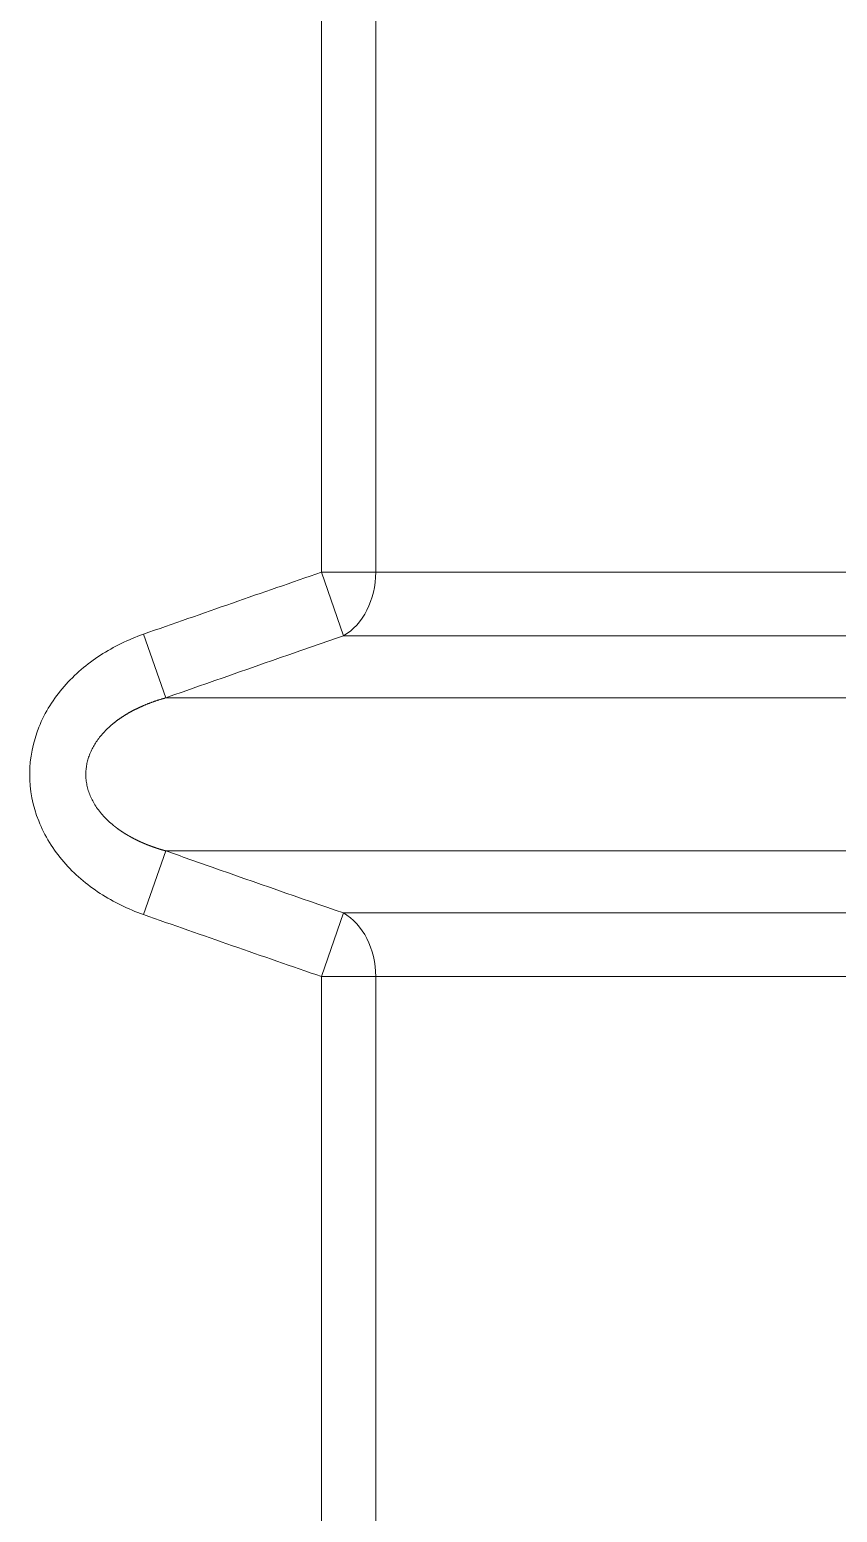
# Model space of a CAD drawing. Header units: millimetres. Extents: x 4664 to 8864, y -38 to 2932.
# Drawn here: x 8187.66 to 8202.83, y 1756.27 to 1784.11 of the extents above; entities that cross this region are included whole.
import ezdxf

# ---------------------------------------------------------------- set-up
doc = ezdxf.new("R2010")
doc.units = ezdxf.units.MM

msp = doc.modelspace()

# ---------------------------------------------------------------- linework, layer by layer
at = {"lineweight": 5}
for p, q in [((8193.143, 1784.979), (8193.143, 1773.923)), ((8194.162, 1773.923), (8194.162, 1784.979)), ((8214.46, 1773.923), (8193.143, 1773.923)), ((8193.554, 1772.728), (8193.143, 1773.923)), ((8190.219, 1771.563), (8189.799, 1772.758)), ((8193.554, 1772.728), (8214.073, 1772.728)), ((8208.622, 1771.563), (8190.219, 1771.563)), ((8190.219, 1768.69), (8189.799, 1767.495)), ((8208.622, 1768.69), (8190.219, 1768.69)), ((8193.554, 1767.525), (8193.143, 1766.33)), ((8216.408, 1767.525), (8193.554, 1767.525)), ((8193.143, 1766.33), (8193.143, 1755.274)), ((8193.143, 1766.33), (8216.77, 1766.33)), ((8194.162, 1755.274), (8194.162, 1766.33))]:
    msp.add_line(p, q, dxfattribs=at)
at = {"lineweight": 5, "extrusion": (0, 0, -1)}
for centre, start_param, end_param in [((8193.143, 1773.923), 4.712389, 5.867354), ((8193.143, 1766.33), 3.557424, 4.712389)]:
    msp.add_ellipse(centre, major_axis=(0, -1.306), ratio=0.780444, start_param=start_param, end_param=end_param, dxfattribs=at)
at = {"lineweight": 5}
for points in [[(8193.143, 1773.923), (8192.027, 1773.538), (8190.912, 1773.15), (8189.799, 1772.758)], [(8189.799, 1767.495), (8190.912, 1767.103), (8192.027, 1766.715), (8193.143, 1766.33)]]:
    msp.add_open_spline(points, degree=3, dxfattribs=at)
for points, knots in [([(8189.799, 1772.758), (8189.513, 1772.657), (8189.243, 1772.527), (8188.74, 1772.201), (8188.506, 1772.004), (8188.112, 1771.552), (8187.948, 1771.291), (8187.725, 1770.738), (8187.663, 1770.434), (8187.661, 1769.835), (8187.72, 1769.531), (8187.942, 1768.972), (8188.105, 1768.711), (8188.499, 1768.255), (8188.732, 1768.057), (8189.237, 1767.729), (8189.512, 1767.596), (8189.799, 1767.495)], [0, 0, 0, 0, 0.125, 0.125, 0.25, 0.25, 0.375, 0.375, 0.5, 0.5, 0.625, 0.625, 0.75, 0.75, 0.875, 0.875, 1, 1, 1, 1]), ([(8190.219, 1771.563), (8191.04, 1771.853), (8191.862, 1772.141), (8192.974, 1772.527), (8193.264, 1772.628), (8193.554, 1772.728)], [0, 0, 0, 0, 0.739335, 0.739335, 1, 1, 1, 1]), ([(8190.219, 1768.69), (8190.217, 1768.691), (8190.211, 1768.692), (8190.202, 1768.695), (8190.194, 1768.697), (8190.185, 1768.7), (8190.177, 1768.702), (8190.168, 1768.704), (8190.16, 1768.707), (8190.151, 1768.709), (8190.143, 1768.712), (8190.134, 1768.714), (8190.126, 1768.717), (8190.118, 1768.719), (8190.109, 1768.722), (8190.101, 1768.724), (8190.093, 1768.727), (8190.085, 1768.73), (8190.076, 1768.732), (8190.068, 1768.735), (8190.06, 1768.737), (8190.052, 1768.74), (8190.044, 1768.743), (8190.036, 1768.745), (8190.028, 1768.748), (8190.02, 1768.751), (8190.012, 1768.754), (8190.004, 1768.756), (8189.996, 1768.759), (8189.988, 1768.762), (8189.98, 1768.765), (8189.972, 1768.768), (8189.964, 1768.77), (8189.956, 1768.773), (8189.948, 1768.776), (8189.941, 1768.779), (8189.933, 1768.782), (8189.925, 1768.785), (8189.918, 1768.788), (8189.91, 1768.79), (8189.902, 1768.793), (8189.895, 1768.796), (8189.887, 1768.799), (8189.879, 1768.802), (8189.872, 1768.805), (8189.864, 1768.808), (8189.857, 1768.811), (8189.849, 1768.814), (8189.842, 1768.817), (8189.835, 1768.82), (8189.827, 1768.823), (8189.82, 1768.827), (8189.812, 1768.83), (8189.805, 1768.833), (8189.798, 1768.836), (8189.791, 1768.839), (8189.783, 1768.842), (8189.776, 1768.845), (8189.769, 1768.848), (8189.762, 1768.852), (8189.755, 1768.855), (8189.748, 1768.858), (8189.74, 1768.861), (8189.733, 1768.864), (8189.726, 1768.868), (8189.719, 1768.871), (8189.712, 1768.874), (8189.705, 1768.877), (8189.699, 1768.881), (8189.692, 1768.884), (8189.685, 1768.887), (8189.678, 1768.891), (8189.671, 1768.894), (8189.664, 1768.897), (8189.658, 1768.901), (8189.651, 1768.904), (8189.644, 1768.907), (8189.637, 1768.911), (8189.631, 1768.914), (8189.624, 1768.918), (8189.618, 1768.921), (8189.611, 1768.924), (8189.604, 1768.928), (8189.598, 1768.931), (8189.591, 1768.935), (8189.585, 1768.938), (8189.579, 1768.942), (8189.572, 1768.945), (8189.566, 1768.949), (8189.559, 1768.952), (8189.553, 1768.956), (8189.547, 1768.959), (8189.54, 1768.963), (8189.534, 1768.966), (8189.528, 1768.97), (8189.522, 1768.973), (8189.516, 1768.977), (8189.509, 1768.98), (8189.503, 1768.984), (8189.497, 1768.988), (8189.491, 1768.991), (8189.485, 1768.995), (8189.479, 1768.998), (8189.473, 1769.002), (8189.467, 1769.006), (8189.461, 1769.009), (8189.455, 1769.013), (8189.449, 1769.017), (8189.443, 1769.02), (8189.438, 1769.024), (8189.432, 1769.028), (8189.426, 1769.031), (8189.42, 1769.035), (8189.415, 1769.039), (8189.409, 1769.042), (8189.403, 1769.046), (8189.397, 1769.05), (8189.392, 1769.054), (8189.386, 1769.057), (8189.381, 1769.061), (8189.375, 1769.065), (8189.37, 1769.069), (8189.364, 1769.072), (8189.359, 1769.076), (8189.353, 1769.08), (8189.348, 1769.084), (8189.342, 1769.088), (8189.337, 1769.091), (8189.332, 1769.095), (8189.326, 1769.099), (8189.321, 1769.103), (8189.316, 1769.107), (8189.311, 1769.11), (8189.305, 1769.114), (8189.3, 1769.118), (8189.295, 1769.122), (8189.29, 1769.126), (8189.285, 1769.13), (8189.28, 1769.134), (8189.275, 1769.137), (8189.27, 1769.141), (8189.265, 1769.145), (8189.26, 1769.149), (8189.255, 1769.153), (8189.25, 1769.157), (8189.245, 1769.161), (8189.24, 1769.165), (8189.203, 1769.195), (8189.138, 1769.252), (8189.049, 1769.341), (8188.971, 1769.433), (8188.903, 1769.528), (8188.846, 1769.625), (8188.798, 1769.724), (8188.762, 1769.824), (8188.736, 1769.925), (8188.72, 1770.026), (8188.715, 1770.124), (8188.72, 1770.219), (8188.733, 1770.311), (8188.754, 1770.402), (8188.784, 1770.494), (8188.824, 1770.584), (8188.871, 1770.673), (8188.928, 1770.761), (8188.993, 1770.846), (8189.066, 1770.93), (8189.148, 1771.011), (8189.21, 1771.064), (8189.247, 1771.094), (8189.257, 1771.102), (8189.267, 1771.109), (8189.276, 1771.117), (8189.286, 1771.124), (8189.296, 1771.132), (8189.306, 1771.139), (8189.316, 1771.147), (8189.326, 1771.154), (8189.337, 1771.161), (8189.347, 1771.169), (8189.358, 1771.176), (8189.368, 1771.183), (8189.379, 1771.191), (8189.39, 1771.198), (8189.401, 1771.205), (8189.412, 1771.212), (8189.423, 1771.22), (8189.434, 1771.227), (8189.445, 1771.234), (8189.457, 1771.241), (8189.468, 1771.248), (8189.48, 1771.255), (8189.491, 1771.262), (8189.503, 1771.269), (8189.515, 1771.276), (8189.527, 1771.283), (8189.539, 1771.29), (8189.552, 1771.297), (8189.564, 1771.303), (8189.576, 1771.31), (8189.589, 1771.317), (8189.601, 1771.324), (8189.614, 1771.33), (8189.627, 1771.337), (8189.64, 1771.343), (8189.653, 1771.35), (8189.666, 1771.357), (8189.679, 1771.363), (8189.692, 1771.369), (8189.706, 1771.376), (8189.719, 1771.382), (8189.733, 1771.388), (8189.747, 1771.395), (8189.76, 1771.401), (8189.774, 1771.407), (8189.788, 1771.413), (8189.802, 1771.419), (8189.817, 1771.425), (8189.831, 1771.431), (8189.845, 1771.437), (8189.86, 1771.443), (8189.874, 1771.449), (8189.889, 1771.455), (8189.904, 1771.46), (8189.919, 1771.466), (8189.934, 1771.472), (8189.949, 1771.477), (8189.964, 1771.483), (8189.979, 1771.488), (8189.994, 1771.494), (8190.01, 1771.499), (8190.025, 1771.504), (8190.041, 1771.509), (8190.057, 1771.515), (8190.073, 1771.52), (8190.089, 1771.525), (8190.105, 1771.53), (8190.121, 1771.535), (8190.137, 1771.54), (8190.153, 1771.544), (8190.17, 1771.549), (8190.186, 1771.554), (8190.203, 1771.559), (8190.214, 1771.562), (8190.219, 1771.563)], [0, 0, 0, 0, 0.002039, 0.004073, 0.006102, 0.008127, 0.010147, 0.012163, 0.014174, 0.016181, 0.018183, 0.020181, 0.022174, 0.024162, 0.026146, 0.028125, 0.0301, 0.03207, 0.034036, 0.035997, 0.037953, 0.039905, 0.041852, 0.043795, 0.045733, 0.047667, 0.049596, 0.051521, 0.053441, 0.055357, 0.057268, 0.059174, 0.061076, 0.062974, 0.064867, 0.066755, 0.068639, 0.070518, 0.072393, 0.074263, 0.076129, 0.07799, 0.079847, 0.081699, 0.083547, 0.08539, 0.087229, 0.089063, 0.090893, 0.092718, 0.094539, 0.096355, 0.098167, 0.099974, 0.101777, 0.103575, 0.105369, 0.107158, 0.108943, 0.110723, 0.112499, 0.11427, 0.116037, 0.1178, 0.119558, 0.121311, 0.12306, 0.124805, 0.126545, 0.128281, 0.130012, 0.131739, 0.133461, 0.135179, 0.136892, 0.138601, 0.140306, 0.142006, 0.143702, 0.145393, 0.14708, 0.148763, 0.150441, 0.152114, 0.153784, 0.155449, 0.157109, 0.158765, 0.160417, 0.162064, 0.163707, 0.165345, 0.16698, 0.168609, 0.170235, 0.171856, 0.173472, 0.175085, 0.176693, 0.178296, 0.179895, 0.18149, 0.183081, 0.184667, 0.186249, 0.187826, 0.189399, 0.190968, 0.192533, 0.194093, 0.195649, 0.197201, 0.198748, 0.200291, 0.20183, 0.203364, 0.204894, 0.20642, 0.207942, 0.209459, 0.210972, 0.212481, 0.213985, 0.215485, 0.216982, 0.218473, 0.219961, 0.221444, 0.222923, 0.224398, 0.225869, 0.227335, 0.228797, 0.230255, 0.231709, 0.233159, 0.234604, 0.236045, 0.237482, 0.238915, 0.240344, 0.241769, 0.243189, 0.244605, 0.246018, 0.247426, 0.248829, 0.250229, 0.279528, 0.307612, 0.334557, 0.360447, 0.385382, 0.40947, 0.432836, 0.455616, 0.477954, 0.500009, 0.520088, 0.540394, 0.561045, 0.582154, 0.603826, 0.626159, 0.64924, 0.673149, 0.697957, 0.723726, 0.750512, 0.753234, 0.755971, 0.758723, 0.761492, 0.764276, 0.767076, 0.769891, 0.772722, 0.77557, 0.778433, 0.781312, 0.784207, 0.787118, 0.790045, 0.792989, 0.795948, 0.798924, 0.801915, 0.804923, 0.807948, 0.810988, 0.814045, 0.817118, 0.820208, 0.823313, 0.826436, 0.829575, 0.83273, 0.835902, 0.83909, 0.842295, 0.845516, 0.848754, 0.852009, 0.85528, 0.858568, 0.861873, 0.865195, 0.868533, 0.871888, 0.875259, 0.878648, 0.882053, 0.885475, 0.888914, 0.89237, 0.895843, 0.899333, 0.902839, 0.906363, 0.909903, 0.913461, 0.917035, 0.920627, 0.924235, 0.927861, 0.931504, 0.935163, 0.93884, 0.942534, 0.946245, 0.949973, 0.953718, 0.95748, 0.96126, 0.965056, 0.96887, 0.972701, 0.976549, 0.980415, 0.984297, 0.988197, 0.992114, 0.996048, 1, 1, 1, 1]), ([(8193.554, 1767.525), (8192.732, 1767.809), (8191.909, 1768.096), (8190.798, 1768.486), (8190.509, 1768.588), (8190.219, 1768.69)], [0, 0, 0, 0, 0.739335, 0.739335, 1, 1, 1, 1])]:
    msp.add_open_spline(points, degree=3, knots=knots, dxfattribs=at)

doc.saveas('drawing.dxf')
